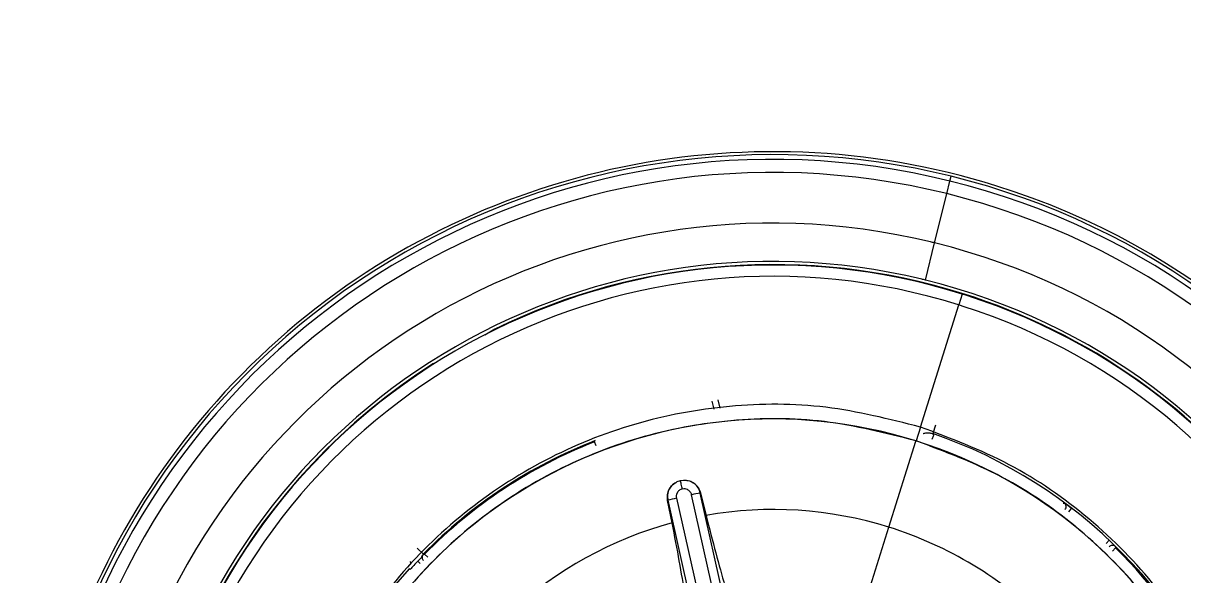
# Model space of a CAD drawing. Extents: x 526 to 610, y 679 to 808.
# Drawn here: x 559.475 to 561.033, y 756.769 to 757.511 of the extents above; entities that cross this region are included whole.
import ezdxf

# ---------------------------------------------------------------- set-up
doc = ezdxf.new("R2010")
doc.units = 0
doc.header["$MEASUREMENT"] = 0
doc.layers.add('1', color=4, linetype='Continuous')

# ---------------------------------------------------------------- blocks, each defined once
blk = doc.blocks.new('JETSETTER LX')
at = {"layer": '1', "color": 3, "linetype": 'Continuous', "lineweight": 25}
for p, q in [((34.5917, 60.4216), (34.5933, 60.428)), ((34.5875, 60.4046), (34.5917, 60.4216)), ((34.5712, 60.3385), (34.5875, 60.4046)), ((34.5588, 60.2885), (34.5712, 60.3385)), ((34.608, 60.2698), (34.6035, 60.2553)), ((34.608, 60.2698), (34.6083, 60.2706)), ((34.5521, 60.0912), (34.6035, 60.2553)), ((33.9675, 60.2152), (33.9811, 60.2229)), ((34.2832, 60.1165), (34.2805, 60.1278)), ((34.2755, 60.115), (34.2728, 60.1259)), ((34.5521, 60.0912), (34.5463, 60.0727)), ((34.568, 60.0747), (34.57, 60.0803)), ((34.5726, 60.0935), (34.5687, 60.0824)), ((34.1169, 60.0658), (34.1148, 60.0713)), ((34.5099, 59.9566), (34.5462, 60.0724)), ((34.2258, 60.0178), (34.2301, 60.0192)), ((34.2301, 60.0192), (34.2346, 60.0197)), ((34.3501, 59.5827), (34.2567, 60.0025)), ((34.257, 60.0025), (34.2567, 60.0025)), ((34.257, 60.0025), (34.2644, 59.9725)), ((34.2132, 59.9928), (34.2129, 59.9927)), ((34.2189, 59.9624), (34.2129, 59.9927)), ((34.2132, 59.9928), (34.3074, 59.5732)), ((34.2247, 59.9955), (34.3189, 59.576)), ((34.3385, 59.5804), (34.2451, 60.0001)), ((34.7515, 59.9772), (34.7551, 59.9819)), ((34.4808, 59.8637), (34.5099, 59.9566)), ((33.8765, 59.9286), (33.885, 59.9204)), ((34.8014, 59.9347), (34.8055, 59.939)), ((34.8099, 59.9246), (34.814, 59.9288)), ((33.868, 59.909), (33.8679, 59.9091)), ((33.8808, 59.9078), (33.8776, 59.9109)), ((33.8909, 59.9163), (33.8867, 59.9204)), ((33.8663, 59.901), (33.8664, 59.9009))]:
    blk.add_line(p, q, dxfattribs=at)
at = {"layer": '1', "color": 3, "linetype": 'Continuous', "lineweight": 25, "flags": 128}
for points in [[(34.5687, 60.0824), (34.5694, 60.0812), (34.57, 60.0803)], [(34.1148, 60.0713), (34.1153, 60.0722), (34.1157, 60.0729)], [(34.7437, 59.9887), (34.7447, 59.9888), (34.7454, 59.9889)], [(34.8139, 59.9305), (34.814, 59.9295), (34.814, 59.9288)], [(33.8673, 59.9103), (33.8673, 59.9103), (33.8679, 59.9091)], [(33.885, 59.9204), (33.886, 59.9204), (33.8867, 59.9204)]]:
    blk.add_lwpolyline(points, dxfattribs=at)
at = {"layer": '1', "color": 3, "linetype": 'Continuous', "lineweight": 25}
for centre, radius, start, end in [((34.3545, 59.461), 1, 72.5994, 252.5994), ((34.3545, 59.461), 0.9961, 76.1322, 166.1322), ((34.3545, 59.461), 0.9895, 76.1322, 256.1322), ((34.3545, 59.461), 0.972, 76.1322, 256.1322), ((34.3545, 59.461), 0.9961, 346.1322, 76.1322), ((34.3545, 59.461), 1, 252.5994, 72.5994), ((34.3545, 59.461), 0.9895, 256.1322, 76.1322), ((34.3545, 59.461), 0.972, 256.1322, 76.1322), ((34.3545, 59.461), 0.9039, 76.4758, 256.1322), ((34.3545, 59.461), 0.9039, 256.4758, 76.1322), ((34.3545, 59.461), 0.9039, 76.1322, 76.4758), ((34.3545, 59.461), 0.8524, 76.4758, 256.1322), ((34.3545, 59.461), 0.8476, 72.5994, 252.2446), ((34.3545, 59.461), 0.8484, 72.5994, 116.1076), ((34.3545, 59.461), 0.8324, 72.5994, 252.2446), ((34.3545, 59.461), 0.8524, 256.4758, 76.1322), ((34.3545, 59.461), 0.8524, 76.1322, 76.4758), ((34.3545, 59.461), 0.8476, 252.5994, 72.2446), ((34.3545, 59.461), 0.8476, 72.2446, 72.5994), ((34.3545, 59.461), 0.8484, 2.4914, 72.5994), ((34.3545, 59.461), 0.8324, 252.5994, 72.2446), ((34.3545, 59.461), 0.8324, 72.2446, 72.5994), ((34.3545, 59.461), 0.8484, 122.4914, 236.1076), ((34.3545, 59.461), 0.6408, 72.5994, 162.5994), ((34.3545, 59.461), 0.6573, 17.9684, 70.9822), ((34.3545, 59.461), 0.6569, 111.3223, 135.6289), ((34.3545, 59.461), 0.6557, 111.4487, 135.5143), ((34.3545, 59.461), 0.6408, 342.5994, 72.5994), ((34.2892, 59.8148), 0.1905, 99.8235, 103.3729), ((34.2637, 59.8091), 0.1905, 101.826, 105.3751), ((34.7419, 59.9842), 0.00591, 319.5786, 53.4631), ((34.3545, 59.461), 0.5194, 72.5994, 99.9928), ((34.3545, 59.461), 0.5194, 105.1321, 159.9928), ((34.3545, 59.461), 0.5194, 45.1321, 72.5994), ((34.8098, 59.9263), 0.00591, 45.649, 139.5341), ((34.3545, 59.461), 0.6557, 8.5981, 45.5143), ((34.3545, 59.461), 0.6557, 136.6692, 138.0068), ((33.8892, 59.9162), 0.00591, 135.6493, 229.534), ((34.3545, 59.461), 0.6573, 137.9684, 216.274)]:
    blk.add_arc(centre, radius, start, end, dxfattribs=at)
for points, knots in [([(34.3555, 61.2036), (34.3647, 61.2036), (34.383, 61.2035), (34.4102, 61.2029), (34.4372, 61.2019), (34.464, 61.2006), (34.4904, 61.199), (34.5166, 61.197), (34.5425, 61.1947), (34.5681, 61.1922), (34.5934, 61.1893), (34.6184, 61.1861), (34.6431, 61.1827), (34.7111, 61.1724), (34.8218, 61.1508), (34.9722, 61.1094), (35.1198, 61.0566), (35.2609, 60.9937), (35.3994, 60.9185), (35.5307, 60.8329), (35.6353, 60.7509), (35.7129, 60.6812), (35.7896, 60.6058), (35.8757, 60.5077), (35.9668, 60.3812), (36.0444, 60.249), (36.0961, 60.1382), (36.1283, 60.0561), (36.146, 60.0063), (36.1621, 59.9565), (36.1766, 59.9066), (36.1895, 59.8568), (36.1968, 59.8234), (36.2005, 59.8069)], [0, 0, 0, 0, 0.010985, 0.021867, 0.032644, 0.043319, 0.05389, 0.064358, 0.074724, 0.084988, 0.09515, 0.10521, 0.115169, 0.125027, 0.18754, 0.250025, 0.31153, 0.375019, 0.434733, 0.500011, 0.562507, 0.593718, 0.625019, 0.691367, 0.749997, 0.811778, 0.874973, 0.896292, 0.917422, 0.938359, 0.959102, 0.97965, 1, 1, 1, 1]), ([(35.5868, 58.2287), (35.5929, 58.2348), (35.6049, 58.247), (35.6227, 58.2655), (35.6401, 58.2844), (35.6573, 58.3034), (35.6742, 58.3227), (35.6908, 58.3423), (35.7071, 58.3621), (35.7231, 58.3821), (35.7389, 58.4023), (35.7749, 58.4502), (35.8282, 58.5278), (35.8928, 58.6387), (35.9492, 58.754), (35.9969, 58.8731), (36.0356, 58.9955), (36.0752, 59.1619), (36.1014, 59.3748), (36.0951, 59.632), (36.0512, 59.8855), (35.9706, 60.1299), (35.855, 60.3597), (35.7069, 60.5701), (35.5296, 60.7564), (35.3605, 60.8885), (35.2149, 60.9783), (35.101, 61.0375), (34.9831, 61.0881), (34.8617, 61.1299), (34.7376, 61.1626), (34.6366, 61.1815), (34.5603, 61.1917), (34.5093, 61.197), (34.4581, 61.2008), (34.4069, 61.2031), (34.3726, 61.2035), (34.3555, 61.2036)], [0, 0, 0, 0, 0.006271, 0.012535, 0.018793, 0.025046, 0.031296, 0.037545, 0.043792, 0.050041, 0.056292, 0.062546, 0.093816, 0.125066, 0.15632, 0.187575, 0.218824, 0.250085, 0.312563, 0.375049, 0.437536, 0.500016, 0.562489, 0.624962, 0.687443, 0.749925, 0.781182, 0.812442, 0.843694, 0.874956, 0.906208, 0.93747, 0.949986, 0.962486, 0.974981, 0.987482, 1, 1, 1, 1]), ([(33.1223, 60.6932), (33.1161, 60.687), (33.1037, 60.6745), (33.0855, 60.6554), (33.0675, 60.6361), (33.0499, 60.6165), (33.0326, 60.5967), (33.0156, 60.5766), (32.999, 60.5563), (32.9826, 60.5357), (32.9665, 60.5149), (32.9508, 60.4938), (32.9353, 60.4725), (32.9202, 60.4509), (32.8783, 60.3892), (32.815, 60.2837), (32.7419, 60.1289), (32.6842, 59.9676), (32.6426, 59.8014), (32.6174, 59.632), (32.609, 59.461), (32.6174, 59.2899), (32.6426, 59.1204), (32.6842, 58.9542), (32.742, 58.7929), (32.8151, 58.638), (32.9033, 58.4912), (33.0053, 58.3535), (33.1203, 58.2267), (33.2472, 58.1116), (33.3848, 58.0096), (33.5317, 57.9215), (33.6865, 57.8483), (33.8478, 57.7906), (34.014, 57.749), (34.1834, 57.7238), (34.3545, 57.7155), (34.5256, 57.7238), (34.695, 57.749), (34.8612, 57.7905), (35.0224, 57.8483), (35.1773, 57.9215), (35.2893, 57.9886), (35.3631, 58.0394), (35.4026, 58.0683), (35.4412, 58.0982), (35.479, 58.1292), (35.5158, 58.1613), (35.5519, 58.1943), (35.5752, 58.2172), (35.5868, 58.2287)], [0, 0, 0, 0, 0.004827, 0.009647, 0.014461, 0.019271, 0.024078, 0.028882, 0.033686, 0.038489, 0.043293, 0.048099, 0.052908, 0.057722, 0.062541, 0.093781, 0.125035, 0.156273, 0.187523, 0.218772, 0.250007, 0.281251, 0.312511, 0.343765, 0.375021, 0.40627, 0.437519, 0.468758, 0.500007, 0.53125, 0.562493, 0.593739, 0.624988, 0.656237, 0.687489, 0.718733, 0.749986, 0.781233, 0.812476, 0.843717, 0.874964, 0.906209, 0.937455, 0.946406, 0.95534, 0.964264, 0.973185, 0.98211, 0.991046, 1, 1, 1, 1]), ([(34.556, 60.0824), (34.5561, 60.0824), (34.5575, 60.083), (34.5604, 60.0834), (34.5646, 60.0835), (34.5674, 60.0827), (34.5687, 60.0824)], [0, 0, 0, 0, 0.019796, 0.346498, 0.673215, 1, 1, 1, 1]), ([(34.2129, 59.9927), (34.2126, 59.9952), (34.2121, 60.0003), (34.2146, 60.0078), (34.2192, 60.014), (34.2236, 60.0165), (34.2258, 60.0178)], [0, 0, 0, 0, 0.259507, 0.513521, 0.760812, 1, 1, 1, 1]), ([(34.2258, 60.0178), (34.2236, 60.0165), (34.2192, 60.014), (34.2147, 60.0077), (34.2123, 60.0003), (34.2129, 59.9953), (34.2132, 59.9928)], [0, 0, 0, 0, 0.250039, 0.500053, 0.750039, 1, 1, 1, 1]), ([(34.2326, 60.0079), (34.2324, 60.0088), (34.2319, 60.0111), (34.2313, 60.0139), (34.2308, 60.0161), (34.2305, 60.0177), (34.2302, 60.0188), (34.2301, 60.0191), (34.2301, 60.0192)], [0, 0, 0, 0, 0.1642056, 0.3920171, 0.5297464, 0.6800809, 0.8386904, 1, 1, 1, 1]), ([(34.2567, 60.0025), (34.2559, 60.0049), (34.2543, 60.0097), (34.249, 60.0153), (34.2422, 60.0191), (34.2372, 60.0195), (34.2346, 60.0197)], [0, 0, 0, 0, 0.249961, 0.499948, 0.749961, 1, 1, 1, 1]), ([(34.2346, 60.0197), (34.2372, 60.0196), (34.2423, 60.0192), (34.2491, 60.0154), (34.2545, 60.0098), (34.2561, 60.005), (34.257, 60.0025)], [0, 0, 0, 0, 0.24327, 0.488227, 0.739153, 1, 1, 1, 1]), ([(34.2326, 60.0079), (34.2312, 60.0074), (34.2283, 60.0064), (34.2255, 60.0029), (34.2243, 59.9991), (34.2245, 59.9967), (34.2247, 59.9955)], [0, 0, 0, 0, 0.280906, 0.560271, 0.780588, 1, 1, 1, 1]), ([(34.2451, 60.0001), (34.2446, 60.0016), (34.2435, 60.0045), (34.24, 60.0072), (34.2362, 60.0083), (34.2338, 60.008), (34.2326, 60.0079)], [0, 0, 0, 0, 0.2824325, 0.5619183, 0.7780935, 1, 1, 1, 1]), ([(34.7454, 59.9889), (34.7456, 59.9889), (34.7457, 59.9888), (34.7469, 59.9879), (34.7472, 59.9877)], [0, 0, 0, 0, 0.748586, 1, 1, 1, 1]), ([(34.7472, 59.9877), (34.7478, 59.9874), (34.7489, 59.9865), (34.7519, 59.9844), (34.754, 59.9827), (34.7551, 59.9819)], [0, 0, 0, 0, 0.302184, 0.656178, 1, 1, 1, 1]), ([(34.2644, 59.9725), (34.2689, 59.9551), (34.278, 59.9193), (34.2857, 59.892), (34.2897, 59.878)], [0, 0, 0, 0, 0.487208, 1, 1, 1, 1]), ([(34.2363, 59.8661), (34.2339, 59.8804), (34.2293, 59.9085), (34.2224, 59.9447), (34.2189, 59.9624)], [0, 0, 0, 0, 0.512284, 1, 1, 1, 1]), ([(34.8055, 59.939), (34.8067, 59.9378), (34.8091, 59.9355), (34.8116, 59.933), (34.8124, 59.9322), (34.8125, 59.9321)], [0, 0, 0, 0, 0.428611, 0.875217, 1, 1, 1, 1]), ([(34.8125, 59.9321), (34.8129, 59.9317), (34.8138, 59.9308), (34.8139, 59.9306), (34.8139, 59.9305)], [0, 0, 0, 0, 0.403202, 1, 1, 1, 1]), ([(33.8672, 59.9104), (33.8673, 59.9102), (33.8677, 59.9097), (33.8679, 59.909), (33.8681, 59.9086)], [0, 0, 0, 0, 0.305442, 1, 1, 1, 1]), ([(33.8776, 59.9109), (33.8782, 59.9116), (33.8798, 59.913), (33.8817, 59.915), (33.8828, 59.9165), (33.8832, 59.9173), (33.8835, 59.9181), (33.8839, 59.9191), (33.8845, 59.9198), (33.885, 59.9204)], [0, 0, 0, 0, 0.187167, 0.440825, 0.645902, 0.755708, 0.805043, 0.860514, 1, 1, 1, 1]), ([(33.885, 59.9204), (33.885, 59.9204), (33.885, 59.9204), (33.885, 59.9204), (33.885, 59.9204)], [0, 0, 0, 0, 0.560111, 1, 1, 1, 1]), ([(33.8664, 59.9009), (33.8665, 59.9008), (33.8666, 59.9007), (33.867, 59.9), (33.8672, 59.8997)], [0, 0, 0, 0, 0.594277, 1, 1, 1, 1])]:
    blk.add_open_spline(points, degree=3, knots=knots, dxfattribs=at)
for points in [[(34.5521, 60.0912), (34.5101, 60.1018), (34.4261, 60.123), (34.2954, 60.1228), (34.1674, 60.0989), (34.0466, 60.05), (33.9376, 59.9787), (33.8446, 59.8874), (33.7712, 59.7797), (33.7202, 59.6598), (33.6936, 59.5322), (33.6924, 59.4019), (33.7167, 59.2738), (33.7654, 59.153), (33.8368, 59.0439), (33.9282, 58.9513), (34.0355, 58.8765), (34.1165, 58.846), (34.157, 58.8307)], [(34.5463, 60.0727), (34.5055, 60.083), (34.424, 60.1036), (34.2971, 60.1034), (34.1729, 60.0802), (34.0556, 60.0328), (33.9497, 59.9635), (33.8598, 59.8748), (33.7872, 59.7707), (33.7576, 59.692), (33.7428, 59.6527)], [(34.157, 58.8307), (34.199, 58.8201), (34.283, 58.7989), (34.4137, 58.7991), (34.5416, 58.823), (34.6625, 58.8719), (34.7715, 58.9432), (34.8645, 59.0345), (34.9379, 59.1422), (34.9889, 59.2622), (35.0155, 59.3897), (35.0167, 59.52), (34.9924, 59.6481), (34.9436, 59.7689), (34.8723, 59.878), (34.7809, 59.9706), (34.6736, 60.0454), (34.5926, 60.076), (34.5521, 60.0912)], [(34.9663, 59.2692), (34.9766, 59.31), (34.9972, 59.3915), (34.997, 59.5184), (34.9738, 59.6426), (34.9264, 59.7599), (34.8571, 59.8658), (34.7684, 59.9557), (34.6643, 60.0283), (34.5856, 60.0579), (34.5463, 60.0727)]]:
    blk.add_open_spline(points, degree=3, dxfattribs=at)

msp = doc.modelspace()

# ---------------------------------------------------------------- block references
at = {"layer": '1'}
msp.add_blockref('JETSETTER LX', (526.127, 696.8772), dxfattribs=at)

doc.saveas('drawing.dxf')
